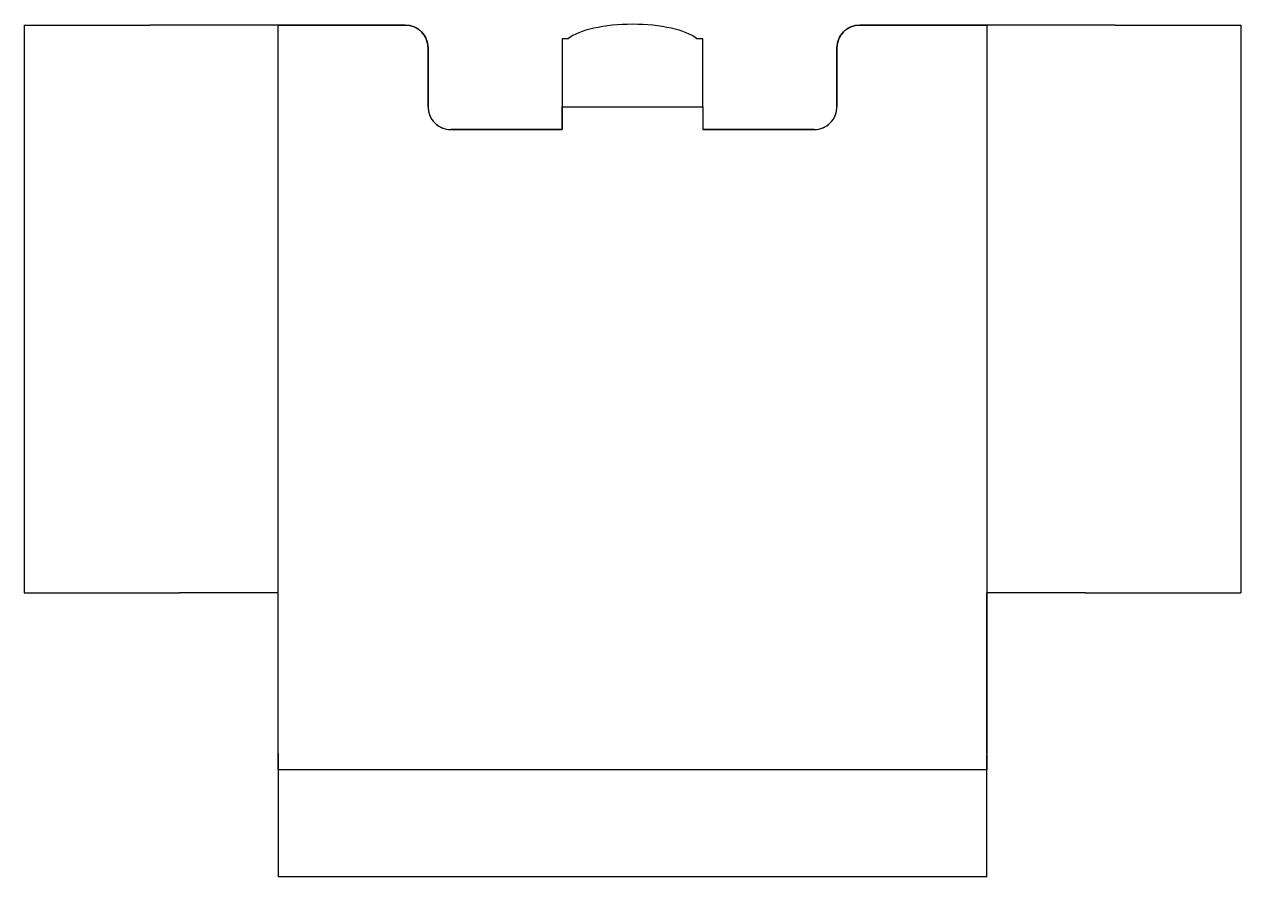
# Model space of a CAD drawing. Header units: inches. Extents: x -0.268 to 0.268, y -0.125 to 0.25.
import ezdxf

# ---------------------------------------------------------------- set-up
doc = ezdxf.new("R2010")
doc.units = ezdxf.units.IN
doc.layers.get('0').update_dxf_attribs({"linetype": 'CONTINUOUS'})

msp = doc.modelspace()

# ---------------------------------------------------------------- linework, layer by layer
for p, q in [((-0.26771, 0.25), (-0.21407, 0.25)), ((-0.26771, 0.25), (-0.26771, 0)), ((-0.21407, 0.25), (-0.21241, 0.25)), ((-0.19941, 0.25), (-0.21241, 0.25)), ((-0.19766, 0.25), (-0.19941, 0.25)), ((-0.18895, 0.25), (-0.19766, 0.25)), ((-0.18519, 0.25), (-0.18895, 0.25)), ((-0.1725, 0.25), (-0.18519, 0.25)), ((-0.156, 0.25), (-0.1725, 0.25)), ((-0.1, 0.25), (-0.156, 0.25)), ((0.156, 0.25), (0.1, 0.25)), ((0.1725, 0.25), (0.156, 0.25)), ((0.18519, 0.25), (0.1725, 0.25)), ((0.18895, 0.25), (0.18519, 0.25)), ((0.19766, 0.25), (0.18895, 0.25)), ((0.19941, 0.25), (0.19766, 0.25)), ((0.21241, 0.25), (0.19941, 0.25)), ((0.21241, 0.25), (0.21407, 0.25)), ((0.21407, 0.25), (0.26771, 0.25)), ((0.26771, 0.25), (0.26771, 0)), ((-0.031, 0.244), (-0.031, 0.214)), ((-0.02838, 0.244), (-0.031, 0.244)), ((0.031, 0.244), (0.02838, 0.244)), ((0.031, 0.214), (0.031, 0.244)), ((-0.09, 0.214), (-0.09, 0.24)), ((0.09, 0.24), (0.09, 0.214)), ((-0.031, 0.214), (-0.031, 0.204)), ((0.031, 0.214), (0.031, 0.204)), ((-0.031, 0.204), (-0.08, 0.204)), ((0.08, 0.204), (0.031, 0.204)), ((-0.26771, 0), (-0.21407, 0)), ((-0.21407, 0), (-0.21241, 0)), ((-0.21241, 0), (-0.19941, 0)), ((-0.19766, 0), (-0.19941, 0)), ((-0.18895, 0), (-0.19766, 0)), ((-0.18519, 0), (-0.18895, 0)), ((-0.1725, 0), (-0.18519, 0)), ((-0.156, 0), (-0.1725, 0)), ((-0.156, -0.0708), (-0.156, 0)), ((0.1725, 0), (0.156, 0)), ((0.156, -0.0708), (0.156, 0)), ((0.18519, 0), (0.1725, 0)), ((0.18895, 0), (0.18519, 0)), ((0.19766, 0), (0.18895, 0)), ((0.19941, 0), (0.19766, 0)), ((0.19941, 0), (0.21241, 0)), ((0.21241, 0), (0.21407, 0)), ((0.21407, 0), (0.26771, 0)), ((-0.156, -0.0708), (-0.156, -0.07131)), ((-0.156, -0.07131), (-0.156, -0.07848)), ((0.156, -0.0708), (0.156, -0.07131)), ((0.156, -0.07848), (0.156, -0.07131)), ((-0.156, -0.07848), (-0.156, -0.09297)), ((0.156, -0.09297), (0.156, -0.07848)), ((-0.156, -0.09297), (-0.156, -0.12482)), ((0.156, -0.12482), (0.156, -0.09297)), ((-0.156, -0.12482), (-0.156, -0.125)), ((0.156, -0.125), (-0.156, -0.125)), ((0.156, -0.125), (0.156, -0.12482))]:
    msp.add_line(p, q)
msp.add_lwpolyline([(0.1, 0.25), (0.156, 0.25), (0.156, 0), (0.156, -0.078), (-0.156, -0.078), (-0.156, 0), (-0.156, 0.25), (-0.1, 0.25, -0.414214), (-0.09, 0.24), (-0.09, 0.214, 0.414214), (-0.08, 0.204), (-0.031, 0.204), (-0.031, 0.214), (0.031, 0.214), (0.031, 0.204), (0.08, 0.204, 0.414214), (0.09, 0.214), (0.09, 0.24, -0.414214)], format="xyb", close=True)
for centre, start, end in [((-0.1, 0.24), 0, 90), ((0.1, 0.24), 90, 180), ((-0.08, 0.214), 180, 270), ((0.08, 0.214), -90, 0)]:
    msp.add_arc(centre, 0.01, start, end)
msp.add_ellipse((0, 0.23974), major_axis=(-0.031, 0), ratio=0.34202, start_param=3.55535, end_param=5.869428)

doc.saveas('drawing.dxf')
